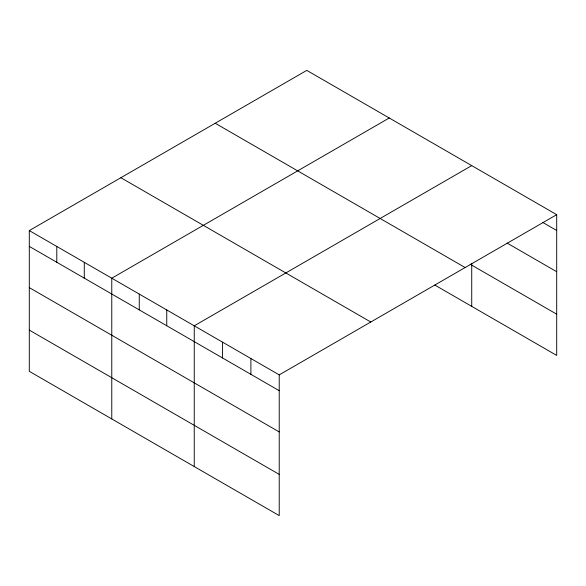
<?xml version="1.0" encoding="UTF-8"?>
<svg xmlns="http://www.w3.org/2000/svg" width="586" height="586" viewBox="0 0 586 586"><rect width="100%" height="100%" fill="white"/><g stroke="black" fill="none" stroke-linecap="round" stroke-linejoin="round"><path stroke-width="0.88" d="M434.812 285.045L556.7 355.416L556.7 214.674L306.778 70.386L29.3 230.584L29.3 371.326L279.222 515.614L279.222 374.879L29.3 230.584M389.25 117.998L111.772 278.204L111.772 418.939M471.73 165.618L194.252 325.816L194.252 466.559M279.222 374.879L556.7 214.674M542.541 222.314L556.7 230.488M507.132 243.095L556.7 271.714M470.155 264.22L556.7 314.191M215.209 123.25L465.13 267.546M120.87 177.719L370.791 322.014M29.3 246.398L279.222 390.694M29.3 287.623L279.222 431.919M29.3 330.101L279.222 474.389M471.73 263.326L471.73 306.353M250.896 358.522L250.896 374.337M222.57 342.173L222.57 357.987M166.754 309.943L166.754 325.757M139.263 294.077L139.263 309.884M84.281 262.33L84.281 278.145M56.791 246.457L56.791 262.272"/></g></svg>
